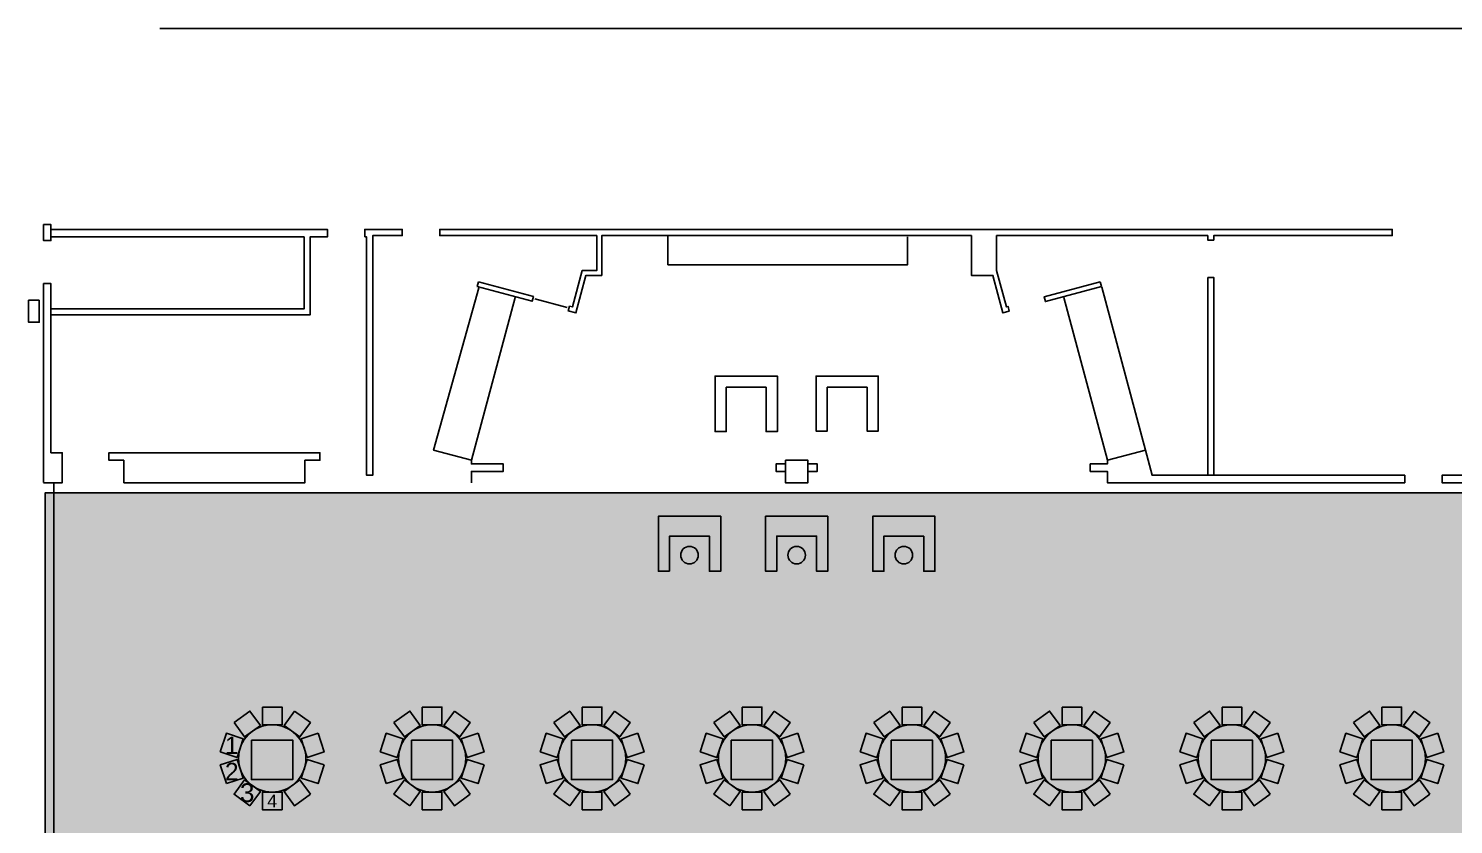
# Model space of a CAD drawing. Header units: feet. Extents: x 153 to 526, y 573 to 801.
# Drawn here: x 308.3 to 435.3, y 730.4 to 801.4 of the extents above; entities that cross this region are included whole.
import ezdxf

# ---------------------------------------------------------------- set-up
doc = ezdxf.new("R2010")
doc.units = ezdxf.units.FT
doc.header["$MEASUREMENT"] = 0
for name, color, linetype in [('[labels]', 7, 'Continuous'), ('background', 7, 'Continuous'), ('Layer 1', 7, 'Continuous'), ('walls', 7, 'Continuous')]:
    doc.layers.add(name, color=color, linetype=linetype)
doc.styles.add('Arial', font='Arial.ttf')

msp = doc.modelspace()

# ---------------------------------------------------------------- hatches: boundary and pattern name
at = {"layer": 'background', "lineweight": 0, "true_color": 0xe6e6e6, "transparency": 33554687}
h = msp.add_hatch(color=254, dxfattribs=at)
h.dxf.hatch_style = 1
h.paths.add_polyline_path([(491.003, 759.9635), (309.7528, 759.9635), (309.7528, 591.7968), (491.003, 591.7968)])

# ---------------------------------------------------------------- linework, layer by layer
at = {"layer": 'background', "color": 254, "lineweight": 0, "true_color": 0xe6e6e6, "transparency": 33554687}
msp.add_lwpolyline([(491.003, 759.9635), (309.7528, 759.9635), (309.7528, 591.7968), (491.003, 591.7968)], close=True, dxfattribs=at)
at = {"layer": 'background', "color": 254, "lineweight": 25, "true_color": 0xe6e6e6}
msp.add_lwpolyline([(491.003, 759.9635), (309.7528, 759.9635), (309.7528, 591.7968), (491.003, 591.7968)], close=True, dxfattribs=at)
at = {"layer": 'Layer 1', "color": 18, "lineweight": 25, "true_color": 0x000000}
for points in [[(329.1218, 740.8808), (329.1218, 739.2975), (330.8718, 739.2975), (330.8718, 740.8808), (329.1218, 740.8808)], [(343.3806, 740.8808), (343.3806, 739.2975), (345.1306, 739.2975), (345.1306, 740.8808), (343.3806, 740.8808)], [(357.6394, 740.8808), (357.6394, 739.2975), (359.3894, 739.2975), (359.3894, 740.8808), (357.6394, 740.8808)], [(371.8982, 740.8808), (371.8982, 739.2975), (373.6482, 739.2975), (373.6482, 740.8808), (371.8982, 740.8808)], [(386.157, 740.8808), (386.157, 739.2975), (387.907, 739.2975), (387.907, 740.8808), (386.157, 740.8808)], [(400.4158, 740.8808), (400.4158, 739.2975), (402.1658, 739.2975), (402.1658, 740.8808), (400.4158, 740.8808)], [(414.6746, 740.8808), (414.6746, 739.2975), (416.4246, 739.2975), (416.4246, 740.8808), (414.6746, 740.8808)], [(428.9334, 740.8808), (428.9334, 739.2975), (430.6834, 739.2975), (430.6834, 740.8808), (428.9334, 740.8808)], [(326.5949, 739.4912), (327.5256, 738.2102), (328.9413, 739.2389), (328.0107, 740.5198), (326.5949, 739.4912)], [(331.983, 740.5198), (331.0523, 739.2389), (332.4681, 738.2102), (333.3987, 739.4912), (331.983, 740.5198)], [(340.8537, 739.4912), (341.7844, 738.2102), (343.2001, 739.2389), (342.2695, 740.5198), (340.8537, 739.4912)], [(346.2418, 740.5198), (345.3111, 739.2389), (346.7269, 738.2102), (347.6575, 739.4912), (346.2418, 740.5198)], [(355.1125, 739.4912), (356.0432, 738.2102), (357.4589, 739.2389), (356.5283, 740.5198), (355.1125, 739.4912)], [(360.5006, 740.5198), (359.5699, 739.2389), (360.9857, 738.2102), (361.9163, 739.4912), (360.5006, 740.5198)], [(369.3713, 739.4912), (370.302, 738.2102), (371.7177, 739.2389), (370.7871, 740.5198), (369.3713, 739.4912)], [(374.7594, 740.5198), (373.8287, 739.2389), (375.2445, 738.2102), (376.1751, 739.4912), (374.7594, 740.5198)], [(383.6301, 739.4912), (384.5608, 738.2102), (385.9765, 739.2389), (385.0459, 740.5198), (383.6301, 739.4912)], [(389.0182, 740.5198), (388.0875, 739.2389), (389.5033, 738.2102), (390.4339, 739.4912), (389.0182, 740.5198)], [(397.8889, 739.4912), (398.8196, 738.2102), (400.2353, 739.2389), (399.3047, 740.5198), (397.8889, 739.4912)], [(403.277, 740.5198), (402.3463, 739.2389), (403.7621, 738.2102), (404.6927, 739.4912), (403.277, 740.5198)], [(412.1477, 739.4912), (413.0784, 738.2102), (414.4941, 739.2389), (413.5635, 740.5198), (412.1477, 739.4912)], [(417.5358, 740.5198), (416.6051, 739.2389), (418.0209, 738.2102), (418.9515, 739.4912), (417.5358, 740.5198)], [(426.4065, 739.4912), (427.3372, 738.2102), (428.7529, 739.2389), (427.8223, 740.5198), (426.4065, 739.4912)], [(431.7946, 740.5198), (430.8639, 739.2389), (432.2797, 738.2102), (433.2103, 739.4912), (431.7946, 740.5198)], [(325.3674, 736.8817), (326.8732, 736.3924), (327.414, 738.0567), (325.9082, 738.546), (325.3674, 736.8817)], [(334.0854, 738.546), (332.5796, 738.0567), (333.1204, 736.3924), (334.6262, 736.8817), (334.0854, 738.546)], [(339.6262, 736.8817), (341.132, 736.3924), (341.6728, 738.0567), (340.167, 738.546), (339.6262, 736.8817)], [(348.3442, 738.546), (346.8384, 738.0567), (347.3792, 736.3924), (348.885, 736.8817), (348.3442, 738.546)], [(353.885, 736.8817), (355.3908, 736.3924), (355.9316, 738.0567), (354.4258, 738.546), (353.885, 736.8817)], [(362.603, 738.546), (361.0972, 738.0567), (361.638, 736.3924), (363.1438, 736.8817), (362.603, 738.546)], [(368.1438, 736.8817), (369.6496, 736.3924), (370.1904, 738.0567), (368.6846, 738.546), (368.1438, 736.8817)], [(376.8618, 738.546), (375.356, 738.0567), (375.8968, 736.3924), (377.4026, 736.8817), (376.8618, 738.546)], [(382.4026, 736.8817), (383.9084, 736.3924), (384.4492, 738.0567), (382.9434, 738.546), (382.4026, 736.8817)], [(391.1206, 738.546), (389.6148, 738.0567), (390.1556, 736.3924), (391.6614, 736.8817), (391.1206, 738.546)], [(396.6614, 736.8817), (398.1672, 736.3924), (398.708, 738.0567), (397.2022, 738.546), (396.6614, 736.8817)], [(405.3794, 738.546), (403.8736, 738.0567), (404.4144, 736.3924), (405.9202, 736.8817), (405.3794, 738.546)], [(410.9202, 736.8817), (412.426, 736.3924), (412.9668, 738.0567), (411.461, 738.546), (410.9202, 736.8817)], [(419.6382, 738.546), (418.1324, 738.0567), (418.6732, 736.3924), (420.179, 736.8817), (419.6382, 738.546)], [(425.179, 736.8817), (426.6848, 736.3924), (427.2256, 738.0567), (425.7198, 738.546), (425.179, 736.8817)], [(433.897, 738.546), (432.3912, 738.0567), (432.932, 736.3924), (434.4378, 736.8817), (433.897, 738.546)], [(325.9082, 734.049), (327.414, 734.5383), (326.8732, 736.2026), (325.3674, 735.7133), (325.9082, 734.049)], [(334.6262, 735.7133), (333.1204, 736.2026), (332.5796, 734.5383), (334.0854, 734.049), (334.6262, 735.7133)], [(340.167, 734.049), (341.6728, 734.5383), (341.132, 736.2026), (339.6262, 735.7133), (340.167, 734.049)], [(348.885, 735.7133), (347.3792, 736.2026), (346.8384, 734.5383), (348.3442, 734.049), (348.885, 735.7133)], [(354.4258, 734.049), (355.9316, 734.5383), (355.3908, 736.2026), (353.885, 735.7133), (354.4258, 734.049)], [(363.1438, 735.7133), (361.638, 736.2026), (361.0972, 734.5383), (362.603, 734.049), (363.1438, 735.7133)], [(368.6846, 734.049), (370.1904, 734.5383), (369.6496, 736.2026), (368.1438, 735.7133), (368.6846, 734.049)], [(377.4026, 735.7133), (375.8968, 736.2026), (375.356, 734.5383), (376.8618, 734.049), (377.4026, 735.7133)], [(382.9434, 734.049), (384.4492, 734.5383), (383.9084, 736.2026), (382.4026, 735.7133), (382.9434, 734.049)], [(391.6614, 735.7133), (390.1556, 736.2026), (389.6148, 734.5383), (391.1206, 734.049), (391.6614, 735.7133)], [(397.2022, 734.049), (398.708, 734.5383), (398.1672, 736.2026), (396.6614, 735.7133), (397.2022, 734.049)], [(405.9202, 735.7133), (404.4144, 736.2026), (403.8736, 734.5383), (405.3794, 734.049), (405.9202, 735.7133)], [(411.461, 734.049), (412.9668, 734.5383), (412.426, 736.2026), (410.9202, 735.7133), (411.461, 734.049)], [(420.179, 735.7133), (418.6732, 736.2026), (418.1324, 734.5383), (419.6382, 734.049), (420.179, 735.7133)], [(425.7198, 734.049), (427.2256, 734.5383), (426.6848, 736.2026), (425.179, 735.7133), (425.7198, 734.049)], [(434.4378, 735.7133), (432.932, 736.2026), (432.3912, 734.5383), (433.897, 734.049), (434.4378, 735.7133)], [(328.0107, 732.0752), (328.9413, 733.3562), (327.5256, 734.3848), (326.5949, 733.1039), (328.0107, 732.0752)], [(333.3987, 733.1039), (332.4681, 734.3848), (331.0523, 733.3562), (331.983, 732.0752), (333.3987, 733.1039)], [(342.2695, 732.0752), (343.2001, 733.3562), (341.7844, 734.3848), (340.8537, 733.1039), (342.2695, 732.0752)], [(347.6575, 733.1039), (346.7269, 734.3848), (345.3111, 733.3562), (346.2418, 732.0752), (347.6575, 733.1039)], [(356.5283, 732.0752), (357.4589, 733.3562), (356.0432, 734.3848), (355.1125, 733.1039), (356.5283, 732.0752)], [(361.9163, 733.1039), (360.9857, 734.3848), (359.5699, 733.3562), (360.5006, 732.0752), (361.9163, 733.1039)], [(370.7871, 732.0752), (371.7177, 733.3562), (370.302, 734.3848), (369.3713, 733.1039), (370.7871, 732.0752)], [(376.1751, 733.1039), (375.2445, 734.3848), (373.8287, 733.3562), (374.7594, 732.0752), (376.1751, 733.1039)], [(385.0459, 732.0752), (385.9765, 733.3562), (384.5608, 734.3848), (383.6301, 733.1039), (385.0459, 732.0752)], [(390.4339, 733.1039), (389.5033, 734.3848), (388.0875, 733.3562), (389.0182, 732.0752), (390.4339, 733.1039)], [(399.3047, 732.0752), (400.2353, 733.3562), (398.8196, 734.3848), (397.8889, 733.1039), (399.3047, 732.0752)], [(404.6927, 733.1039), (403.7621, 734.3848), (402.3463, 733.3562), (403.277, 732.0752), (404.6927, 733.1039)], [(413.5635, 732.0752), (414.4941, 733.3562), (413.0784, 734.3848), (412.1477, 733.1039), (413.5635, 732.0752)], [(418.9515, 733.1039), (418.0209, 734.3848), (416.6051, 733.3562), (417.5358, 732.0752), (418.9515, 733.1039)], [(427.8223, 732.0752), (428.7529, 733.3562), (427.3372, 734.3848), (426.4065, 733.1039), (427.8223, 732.0752)], [(433.2103, 733.1039), (432.2797, 734.3848), (430.8639, 733.3562), (431.7946, 732.0752), (433.2103, 733.1039)], [(330.8718, 731.7142), (330.8718, 733.2975), (329.1218, 733.2975), (329.1218, 731.7142), (330.8718, 731.7142)], [(345.1306, 731.7142), (345.1306, 733.2975), (343.3806, 733.2975), (343.3806, 731.7142), (345.1306, 731.7142)], [(359.3894, 731.7142), (359.3894, 733.2975), (357.6394, 733.2975), (357.6394, 731.7142), (359.3894, 731.7142)], [(373.6482, 731.7142), (373.6482, 733.2975), (371.8982, 733.2975), (371.8982, 731.7142), (373.6482, 731.7142)], [(387.907, 731.7142), (387.907, 733.2975), (386.157, 733.2975), (386.157, 731.7142), (387.907, 731.7142)], [(402.1658, 731.7142), (402.1658, 733.2975), (400.4158, 733.2975), (400.4158, 731.7142), (402.1658, 731.7142)], [(416.4246, 731.7142), (416.4246, 733.2975), (414.6746, 733.2975), (414.6746, 731.7142), (416.4246, 731.7142)], [(430.6834, 731.7142), (430.6834, 733.2975), (428.9334, 733.2975), (428.9334, 731.7142), (430.6834, 731.7142)]]:
    msp.add_lwpolyline(points, dxfattribs=at)
for points in [[(328.1495, 737.933), (331.8256, 737.933), (331.8256, 734.4167), (328.1495, 734.4167)], [(342.4083, 737.933), (346.0844, 737.933), (346.0844, 734.4167), (342.4083, 734.4167)], [(356.6671, 737.933), (360.3432, 737.933), (360.3432, 734.4167), (356.6671, 734.4167)], [(370.9259, 737.933), (374.602, 737.933), (374.602, 734.4167), (370.9259, 734.4167)], [(385.1847, 737.933), (388.8608, 737.933), (388.8608, 734.4167), (385.1847, 734.4167)], [(399.4435, 737.933), (403.1196, 737.933), (403.1196, 734.4167), (399.4435, 734.4167)], [(413.7023, 737.933), (417.3784, 737.933), (417.3784, 734.4167), (413.7023, 734.4167)], [(427.9611, 737.933), (431.6372, 737.933), (431.6372, 734.4167), (427.9611, 734.4167)]]:
    msp.add_lwpolyline(points, close=True, dxfattribs=at)
for centre in [(329.9968, 736.2975), (344.2556, 736.2975), (358.5144, 736.2975), (372.7732, 736.2975), (387.032, 736.2975), (401.2908, 736.2975), (415.5496, 736.2975), (429.8084, 736.2975)]:
    msp.add_circle(centre, 3, dxfattribs=at)
at = {"layer": 'walls', "color": 18, "lineweight": 25, "true_color": 0x000000}
for points in [[(503.9493, 801.3713), (319.9927, 801.3713)], [(356.4974, 776.6185), (356.7623, 776.5476), (357.6312, 779.7903), (358.935, 779.7903), (358.935, 782.9153), (344.9276, 782.9153), (344.9276, 783.457), (429.845, 783.457), (429.845, 782.9153), (413.9417, 782.9153), (413.9417, 782.5078), (413.4, 782.5078), (413.4, 782.9153), (394.5789, 782.9153), (394.5789, 779.7903), (395.4478, 776.5476), (395.5944, 776.5869), (395.7077, 776.1643)], [(395.7077, 776.1642), (395.1384, 776.0117), (394.2431, 779.3528), (392.3375, 779.3528), (392.3375, 782.9153), (359.3725, 782.9153), (359.3725, 779.3528), (357.9668, 779.3528), (357.0716, 776.0117), (356.3841, 776.1959), (356.4973, 776.6185)], [(365.2653, 780.305), (365.2653, 782.9153)], [(386.6282, 782.7941), (386.6282, 780.2903), (365.2653, 780.2903)], [(309.6082, 760.8808), (310.2683, 760.8808), (311.2775, 760.8808), (311.2775, 763.5475), (310.2749, 763.5475), (310.2749, 778.6236), (309.6082, 778.6236), (309.6082, 760.8969)], [(348.4237, 778.2642), (344.3786, 763.7853), (347.754, 762.8808)], [(402.9207, 761.8808), (404.4573, 761.8808), (404.4573, 760.8808), (430.9573, 760.8808), (430.9573, 761.5475), (408.4381, 761.5475), (407.8381, 763.7867), (403.9473, 778.3073)], [(347.754, 760.8808), (347.754, 761.8808), (350.5874, 761.8808), (350.5874, 762.5475), (347.754, 762.5475), (347.7527, 762.8809), (351.6435, 777.4015)], [(353.3954, 777.2771), (356.2932, 776.5006)], [(400.5665, 777.4015), (404.4573, 762.8809), (404.4573, 762.5475), (402.9206, 762.5475), (402.9206, 761.8809)], [(443.6574, 774.7975), (443.6574, 769.2975), (444.1574, 769.2975), (444.1574, 772.3706), (456.7787, 772.3706), (456.7787, 762.0475), (457.7527, 762.0475), (457.7527, 761.5475), (458.0955, 761.5475), (458.0955, 760.8808), (434.2906, 760.8808), (434.2906, 761.5475), (443.6574, 761.5475), (443.6574, 762.0475), (457.7527, 762.0475), (457.7527, 766.9832), (466.419, 766.9832), (466.419, 761.5475), (466.9607, 761.5475), (464.4289, 761.5475), (464.4289, 760.8808), (466.419, 760.8808)], [(374.0296, 769.3808), (374.0296, 765.4294), (375.0296, 765.4294), (375.0296, 770.3808), (369.4785, 770.3808), (369.4785, 765.4294), (370.4785, 765.4294), (370.4785, 769.3808), (374.0394, 769.3808)], [(379.4785, 769.3808), (379.4785, 765.4792), (378.4785, 765.4792), (378.4785, 770.3808), (384.0296, 770.3808), (384.0296, 765.4792), (383.0296, 765.4792), (383.0296, 769.3808), (379.4686, 769.3808)], [(316.7748, 762.8808), (316.7748, 760.8808), (318.7748, 760.8808), (332.9113, 760.8808), (332.9113, 762.8808), (334.2447, 762.8808), (334.2447, 763.5475), (315.4441, 763.5475), (315.4441, 762.8808), (316.7775, 762.8808)], [(407.838, 763.7867), (404.4573, 762.8808)], [(375.754, 762.5475), (374.9207, 762.5475), (374.9207, 761.8808), (375.754, 761.8808)], [(377.754, 761.8808), (378.5873, 761.8808), (378.5873, 762.5475), (377.754, 762.5475)], [(310.5405, 760.8808), (310.5405, 591.9668)]]:
    msp.add_lwpolyline(points, dxfattribs=at)
for points in [[(309.6082, 783.8831), (310.2749, 783.8831), (310.2749, 782.457), (309.6082, 782.457)], [(310.2748, 782.7903), (332.8342, 782.7903), (332.8342, 776.377), (310.2748, 776.377), (310.2748, 775.8353), (333.3759, 775.8353), (333.3759, 782.7903), (334.9138, 782.7903), (334.9138, 783.457), (310.2748, 783.457)], [(338.2472, 782.7903), (338.4142, 782.7903), (338.4142, 761.5475), (338.9559, 761.5475), (338.9559, 782.9153), (341.5943, 782.9153), (341.5943, 783.457), (338.9559, 783.457), (338.2472, 783.457)], [(348.3921, 778.7903), (348.2789, 778.3677), (353.1643, 777.0586), (353.2776, 777.4812)], [(403.8179, 778.7903), (398.8142, 777.4496), (398.9274, 777.027), (403.9311, 778.3677)], [(413.4, 779.1745), (413.4, 761.5475), (413.9417, 761.5475), (413.9417, 779.1745)], [(309.2291, 777.1475), (308.2708, 777.1475), (308.2708, 775.1892), (309.2291, 775.1892)], [(375.754, 762.8808), (375.754, 760.8808), (377.754, 760.8808), (377.754, 762.8808)], [(365.4274, 752.9792), (364.4274, 752.9792), (364.4274, 757.8808), (369.9785, 757.8808), (369.9785, 752.9792), (368.9785, 752.9792), (368.9785, 756.1188), (365.4274, 756.1188)], [(373.9785, 757.8808), (379.5296, 757.8808), (379.5296, 752.9792), (378.5296, 752.9792), (378.5296, 756.1188), (374.9785, 756.1188), (374.9785, 752.9792), (373.9785, 752.9792)], [(388.0806, 756.1188), (388.0806, 752.9792), (389.0806, 752.9792), (389.0806, 757.8808), (383.5295, 757.8808), (383.5295, 752.9792), (384.5295, 752.9792), (384.5295, 756.1188)]]:
    msp.add_lwpolyline(points, close=True, dxfattribs=at)
for centre in [(367.198, 754.4217), (376.7491, 754.4217), (386.31, 754.4217)]:
    msp.add_circle(centre, 0.7812, dxfattribs=at)

# ---------------------------------------------------------------- texts
at = {"layer": '[labels]', "color": 18, "true_color": 0x000000, "attachment_point": 5, "line_spacing_factor": 0.85, "style": 'Arial'}
for s, insert, char_height, width in [('1', (326.3907, 737.4692), 1.5614, 2.0466), ('2', (326.3907, 735.1258), 1.5614, 2.0466), ('3', (327.7681, 733.23), 1.6745, 2.3464), ('4', (329.9968, 732.5059), 1.1479, 1.75)]:
    msp.add_mtext(s, dxfattribs=dict(at, insert=insert, char_height=char_height, width=width))

doc.saveas('drawing.dxf')
